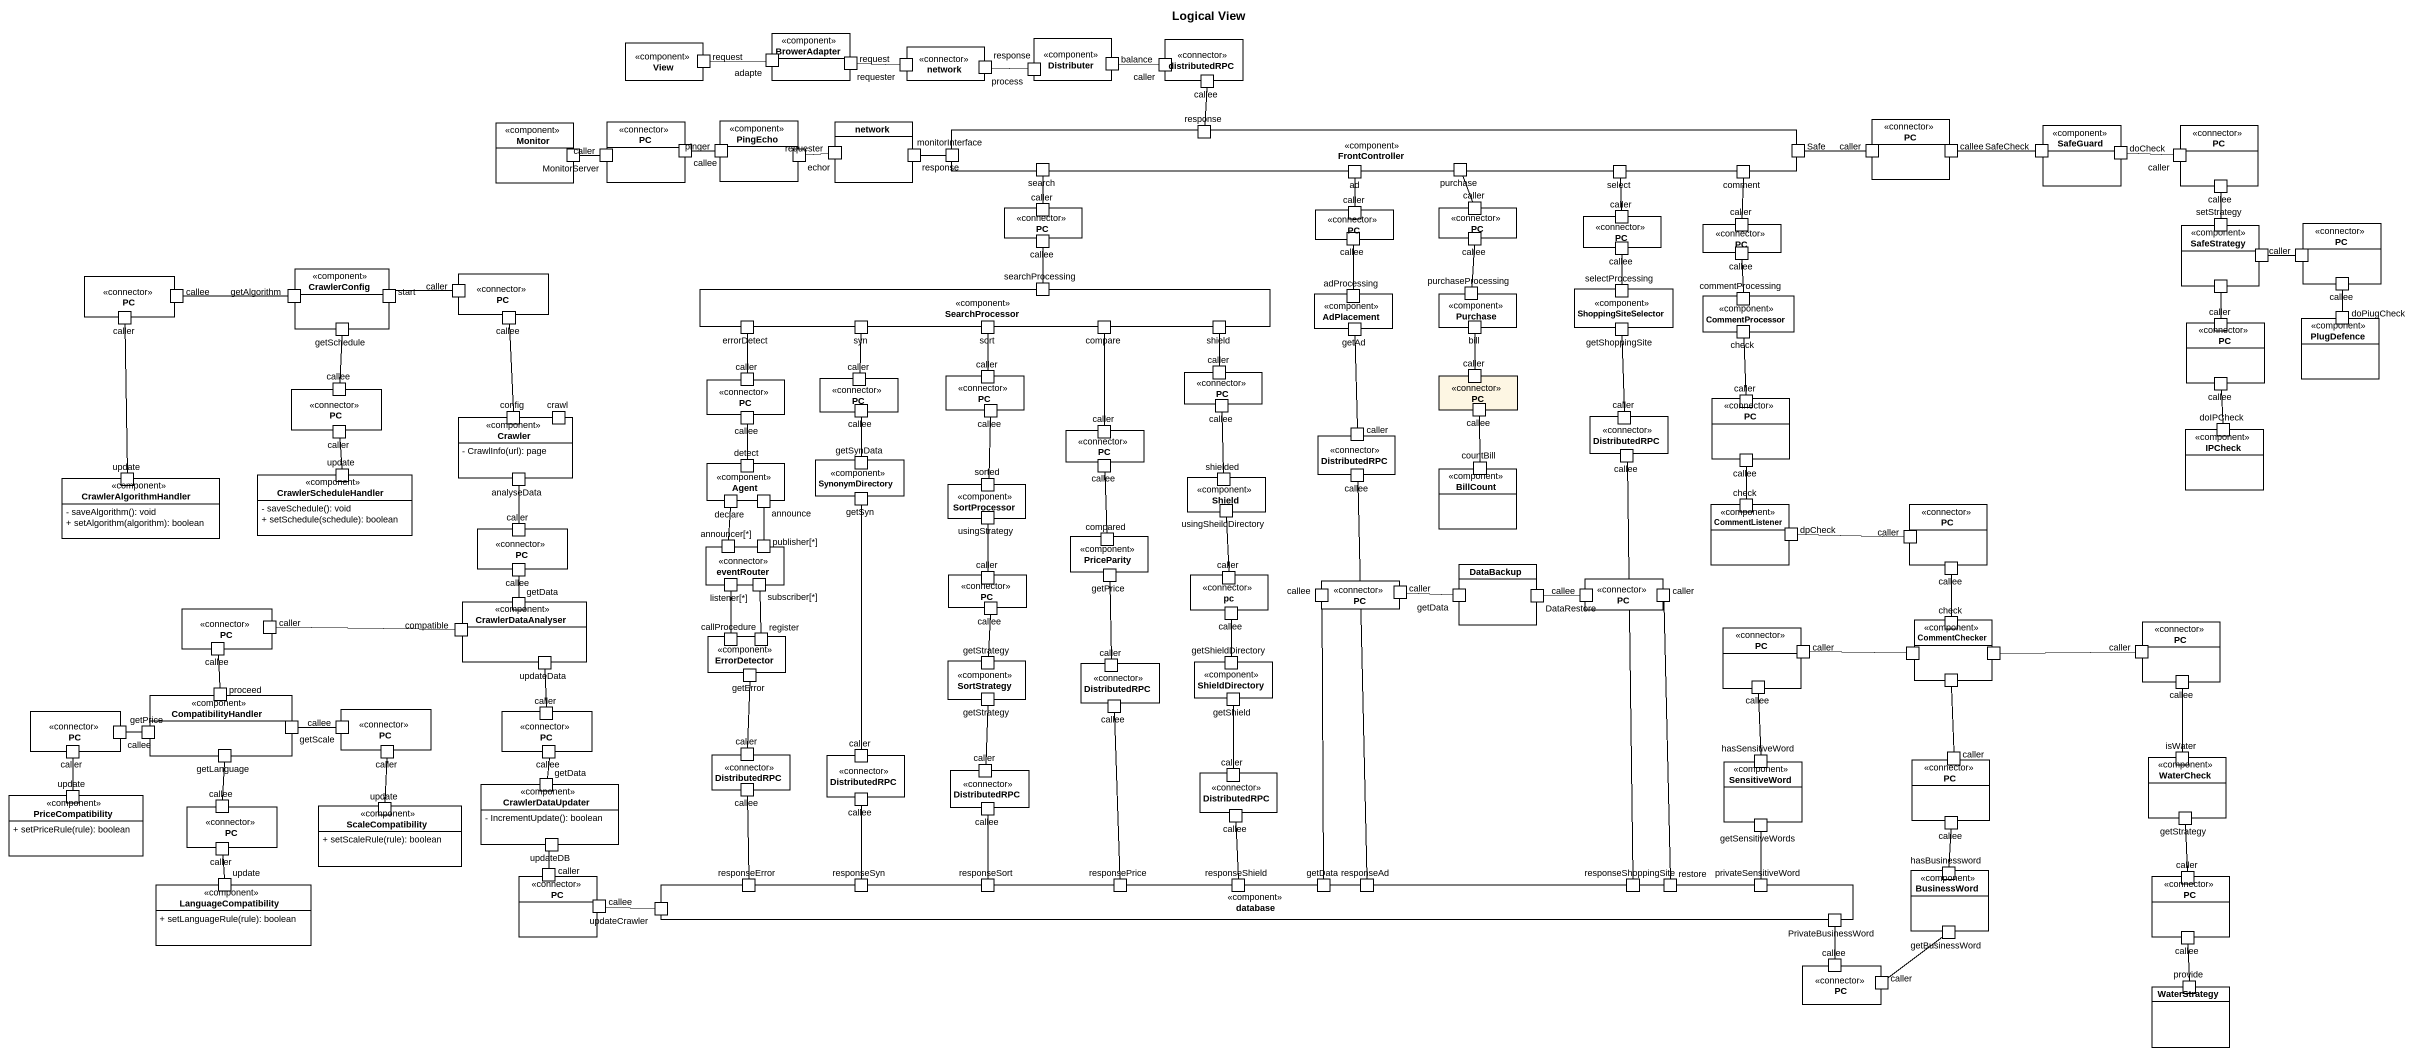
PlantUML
@startuml
title Logical View
allowmixing
hide circle
hide empty members
skinparam classAttributeIconSize 0
rectangle View <<component>> #FFFFFF {
  port request #FFFFFF
}
rectangle BrowerAdapter <<component>> #FFFFFF {
  port adapte #FFFFFF
  port "request" as request_2 #FFFFFF
}
rectangle Distributer <<component>> #FFFFFF {
  port "process" as process_ #FFFFFF
  port balance #FFFFFF
}
rectangle distributedRPC <<connector>> #FFFFFF {
  port caller #FFFFFF
  port callee #FFFFFF
}
rectangle "network" as network_ <<connector>> #FFFFFF {
  port requester #FFFFFF
  port response #FFFFFF
}
rectangle PC <<connector>> #FFFFFF {
  port "caller" as caller_2 #FFFFFF
  port "callee" as callee_2 #FFFFFF
}
rectangle PingEcho <<component>> #FFFFFF {
  port pinger #FFFFFF
  port echor #FFFFFF
}
rectangle "network" as network__2 #FFFFFF {
  port "requester" as requester_2 #FFFFFF
  port "response" as response_2 #FFFFFF
}
rectangle "PC" as PC_2 <<connector>> #FFFFFF {
  port "caller" as caller_3 #FFFFFF
  port "callee" as callee_3 #FFFFFF
}
rectangle Monitor <<component>> #FFFFFF {
  port MonitorServer #FFFFFF
}
rectangle FrontController <<component>> #FFFFFF {
  port monitorInterface #FFFFFF
  port "response" as response_3 #FFFFFF
  port Safe #FFFFFF
  port search #FFFFFF
  port ad #FFFFFF
  port purchase #FFFFFF
  port select #FFFFFF
  port comment #FFFFFF
}
rectangle SafeGuard <<component>> #FFFFFF {
  port SafeCheck #FFFFFF
  port doCheck #FFFFFF
}
rectangle "PC" as PC_3 <<connector>> #FFFFFF {
  port "caller" as caller_4 #FFFFFF
  port "callee" as callee_4 #FFFFFF
}
rectangle "PC" as PC_4 <<connector>> #FFFFFF {
  port "caller" as caller_5 #FFFFFF
  port "callee" as callee_5 #FFFFFF
}
rectangle "PC" as PC_5 <<connector>> #FFFFFF {
  port "callee" as callee_6 #FFFFFF
  port "caller" as caller_6 #FFFFFF
}
rectangle "PC" as PC_6 <<connector>> #FFFFFF {
  port "caller" as caller_7 #FFFFFF
  port "callee" as callee_7 #FFFFFF
}
rectangle "PC" as PC_7 <<connector>> #FFFFFF {
  port "caller" as caller_8 #FFFFFF
  port "callee" as callee_8 #FFFFFF
}
rectangle "PC" as PC_8 <<connector>> #FFFFFF {
  port "caller" as caller_9 #FFFFFF
  port "callee" as callee_9 #FFFFFF
}
rectangle SafeStrategy <<component>> #FFFFFF {
  port setStrategy #FFFFFF
  port " " as port1 #FFFFFF
  port " " as port2 #FFFFFF
}
rectangle "PC" as PC_9 <<connector>> #FFFFFF {
  port "caller" as caller_10 #FFFFFF
  port "callee" as callee_10 #FFFFFF
}
rectangle "PC" as PC_10 <<connector>> #FFFFFF {
  port "caller" as caller_11 #FFFFFF
  port "callee" as callee_11 #FFFFFF
}
rectangle CrawlerConfig <<component>> #FFFFFF {
  port getAlgorithm #FFFFFF
  port "start" as start_ #FFFFFF
  port getSchedule #FFFFFF
}
rectangle "PC" as PC_11 <<connector>> #FFFFFF {
  port "caller" as caller_12 #FFFFFF
  port "callee" as callee_12 #FFFFFF
}
rectangle SearchProcessor <<component>> #FFFFFF {
  port searchProcessing #FFFFFF
  port errorDetect #FFFFFF
  port syn #FFFFFF
  port sort #FFFFFF
  port compare #FFFFFF
  port shield #FFFFFF
}
rectangle AdPlacement <<component>> #FFFFFF {
  port adProcessing #FFFFFF
  port getAd #FFFFFF
}
rectangle Purchase <<component>> #FFFFFF {
  port purchaseProcessing #FFFFFF
  port bill #FFFFFF
}
rectangle ShoppingSiteSelector <<component>> #FFFFFF {
  port selectProcessing #FFFFFF
  port getShoppingSite #FFFFFF
}
rectangle CommentProcessor <<component>> #FFFFFF {
  port commentProcessing #FFFFFF
  port check #FFFFFF
}
rectangle "PC" as PC_12 <<connector>> #FFFFFF {
  port "caller" as caller_13 #FFFFFF
  port "callee" as callee_14 #FFFFFF
}
rectangle PlugDefence <<component>> #FFFFFF {
  port doPiugCheck #FFFFFF
}
rectangle "PC" as PC_13 <<connector>> #FFFFFF {
  port "callee" as callee_13 #FFFFFF
  port "caller" as caller_20 #FFFFFF
}
rectangle "PC" as PC_14 <<connector>> #FFFFFF {
  port "caller" as caller_14 #FFFFFF
  port "callee" as callee_15 #FFFFFF
}
rectangle "PC" as PC_15 <<connector>> #FFFFFF {
  port "caller" as caller_15 #FFFFFF
  port "callee" as callee_16 #FFFFFF
}
rectangle "PC" as PC_16 <<connector>> #FFFFFF {
  port "caller" as caller_16 #FFFFFF
  port "callee" as callee_17 #FFFFFF
}
rectangle "PC" as PC_17 <<connector>> #FFFFFF {
  port "caller" as caller_17 #FFFFFF
  port "callee" as callee_18 #FFFFFF
}
rectangle "PC" as PC_18 <<connector>> {
  port "caller" as caller_18 #FFFFFF
  port "callee" as callee_19 #FFFFFF
}
class Crawler <<component>> #FFFFFF {
  - CrawlInfo(url): page
  -- ports --
  crawl
  config
  analyseData
}
rectangle "PC" as PC_19 <<connector>> #FFFFFF {
  port "caller" as caller_21 #FFFFFF
  port "callee" as callee_20 #FFFFFF
}
rectangle DistributedRPC <<connector>> #FFFFFF {
  port "caller" as caller_23 #FFFFFF
  port "callee" as callee_22 #FFFFFF
}
rectangle "PC" as PC_20 <<connector>> #FFFFFF {
  port "caller" as caller_19 #FFFFFF
  port "callee" as callee_23 #FFFFFF
}
rectangle IPCheck <<component>> #FFFFFF {
  port doIPCheck #FFFFFF
}
rectangle "Agent" as Agent_ <<component>> #FFFFFF {
  port detect #FFFFFF
  port declare #FFFFFF
  port announce #FFFFFF
}
rectangle SynonymDirectory <<component>> #FFFFFF {
  port getSynData #FFFFFF
  port getSyn #FFFFFF
}
rectangle "DistributedRPC" as DistributedRPC_2 <<connector>> #FFFFFF {
  port "caller" as caller_22 #FFFFFF
  port "callee" as callee_21 #FFFFFF
}
rectangle BillCount <<component>> #FFFFFF {
  port countBill #FFFFFF
}
class CrawlerAlgorithmHandler <<component>> #FFFFFF {
  - saveAlgorithm(): void
  + setAlgorithm(algorithm): boolean
  -- ports --
  update
}
class CrawlerScheduleHandler <<component>> #FFFFFF {
  - saveSchedule(): void
  + setSchedule(schedule): boolean
  -- ports --
  update
}
rectangle SortProcessor <<component>> #FFFFFF {
  port sorted #FFFFFF
  port usingStrategy #FFFFFF
}
rectangle Shield <<component>> #FFFFFF {
  port shielded #FFFFFF
  port usingSheildDirectory #FFFFFF
}
rectangle CommentListener <<component>> #FFFFFF {
  port "check" as check_2 #FFFFFF
  port dpCheck #FFFFFF
}
rectangle "PC" as PC_21 <<connector>> #FFFFFF {
  port "caller" as caller_25 #FFFFFF
  port "callee" as callee_27 #FFFFFF
}
rectangle "PC" as PC_22 <<connector>> #FFFFFF {
  port "caller" as caller_24 #FFFFFF
  port "callee" as callee_24 #FFFFFF
}
rectangle eventRouter <<connector>> #FFFFFF {
  port "announcer[*]" as announcer #FFFFFF
  port "publisher[*]" as publisher #FFFFFF
  port "listener[*]" as listener #FFFFFF
  port "subscriber[*]" as subscriber #FFFFFF
}
rectangle PriceParity <<component>> #FFFFFF {
  port compared #FFFFFF
  port getPrice #FFFFFF
}
rectangle "PC" as PC_23 <<connector>> #FFFFFF {
  port "caller" as caller_26 #FFFFFF
  port "callee" as callee_28 #FFFFFF
}
rectangle pc <<connector>> #FFFFFF {
  port "caller" as caller_27 #FFFFFF
  port "callee" as callee_29 #FFFFFF
}
rectangle "PC" as PC_24 <<connector>> #FFFFFF {
  port "callee" as callee_25 #FFFFFF
  port "caller" as caller_28 #FFFFFF
}
rectangle DataBackup #FFFFFF {
  port getData #FFFFFF
  port DataRestore #FFFFFF
}
rectangle "PC" as PC_25 <<connector>> #FFFFFF {
  port "callee" as callee_26 #FFFFFF
  port "caller" as caller_29 #FFFFFF
}
rectangle "PC" as PC_26 <<connector>> #FFFFFF {
  port "caller" as caller_30 #FFFFFF
  port "callee" as callee_30 #FFFFFF
}
rectangle CrawlerDataAnalyser <<component>> #FFFFFF {
  port compatible #FFFFFF
  port "getData" as getData_2 #FFFFFF
  port updateData #FFFFFF
}
rectangle "PC" as PC_27 <<connector>> #FFFFFF {
  port "caller" as caller_32 #FFFFFF
  port "callee" as callee_32 #FFFFFF
}
rectangle CommentChecker <<component>> #FFFFFF {
  port "check" as check_3 #FFFFFF
  port " " as port3 #FFFFFF
  port " " as port4 #FFFFFF
  port " " as port5 #FFFFFF
}
rectangle "PC" as PC_28 <<connector>> #FFFFFF {
  port "caller" as caller_33 #FFFFFF
  port "callee" as callee_33 #FFFFFF
}
rectangle ErrorDetector <<component>> #FFFFFF {
  port callProcedure #FFFFFF
  port getError #FFFFFF
  port register #FFFFFF
}
rectangle SortStrategy <<component>> #FFFFFF {
  port getStrategy #FFFFFF
  port "getStrategy" as getStrategy_2 #FFFFFF
}
rectangle "DistributedRPC" as DistributedRPC_3 <<connector>> #FFFFFF {
  port "caller" as caller_31 #FFFFFF
  port "callee" as callee_31 #FFFFFF
}
rectangle ShieldDirectory <<component>> #FFFFFF {
  port getShieldDirectory #FFFFFF
  port getShield #FFFFFF
}
rectangle CompatibilityHandler <<component>> #FFFFFF {
  port proceed #FFFFFF
  port "getPrice" as getPrice_2 #FFFFFF
  port getScale #FFFFFF
  port getLanguage #FFFFFF
}
rectangle "PC" as PC_29 <<connector>> #FFFFFF {
  port "caller" as caller_35 #FFFFFF
  port "callee" as callee_34 #FFFFFF
}
rectangle "PC" as PC_30 <<connector>> #FFFFFF {
  port "callee" as callee_35 #FFFFFF
  port "caller" as caller_36 #FFFFFF
}
rectangle "PC" as PC_31 <<connector>> #FFFFFF {
  port "caller" as caller_34 #FFFFFF
  port "callee" as callee_36 #FFFFFF
}
class CrawlerDataUpdater <<component>> #FFFFFF {
  - IncrementUpdate(): boolean
  -- ports --
  updateDB
  getData
}
rectangle "DistributedRPC" as DistributedRPC_4 <<connector>> #FFFFFF {
  port "caller" as caller_37 #FFFFFF
  port "callee" as callee_37 #FFFFFF
}
rectangle "DistributedRPC" as DistributedRPC_5 <<connector>> #FFFFFF {
  port "caller" as caller_38 #FFFFFF
  port "callee" as callee_39 #FFFFFF
}
rectangle "DistributedRPC" as DistributedRPC_6 <<connector>> #FFFFFF {
  port "caller" as caller_39 #FFFFFF
  port "callee" as callee_40 #FFFFFF
}
rectangle "DistributedRPC" as DistributedRPC_7 <<connector>> #FFFFFF {
  port "caller" as caller_40 #FFFFFF
  port "callee" as callee_41 #FFFFFF
}
rectangle SensitiveWord <<component>> #FFFFFF {
  port hasSensitiveWord #FFFFFF
  port getSensitiveWords #FFFFFF
}
rectangle "PC" as PC_32 <<connector>> #FFFFFF {
  port "caller" as caller_41 #FFFFFF
  port "callee" as callee_42 #FFFFFF
}
rectangle WaterCheck <<component>> #FFFFFF {
  port isWater #FFFFFF
  port "getStrategy" as getStrategy_3 #FFFFFF
}
class PriceCompatibility <<component>> #FFFFFF {
  + setPriceRule(rule): boolean
  -- ports --
  update
}
rectangle "PC" as PC_33 <<connector>> #FFFFFF {
  port "callee" as callee_38 #FFFFFF
  port "caller" as caller_42 #FFFFFF
}
class ScaleCompatibility <<component>> #FFFFFF {
  + setScaleRule(rule): boolean
  -- ports --
  update
}
class LanguageCompatibility <<component>> #FFFFFF {
  + setLanguageRule(rule): boolean
  -- ports --
  update
}
rectangle "PC" as PC_34 <<connector>> #FFFFFF {
  port "caller" as caller_43 #FFFFFF
  port "callee" as callee_43 #FFFFFF
}
rectangle "database" as database_ <<component>> #FFFFFF {
  port updateCrawler #FFFFFF
  port responseError #FFFFFF
  port responseSyn #FFFFFF
  port responseSort #FFFFFF
  port responsePrice #FFFFFF
  port responseShield #FFFFFF
  port "getData" as getData_4 #FFFFFF
  port responseAd #FFFFFF
  port responseShoppingSite #FFFFFF
  port "restore" as restore_ #FFFFFF
  port privateSensitiveWord #FFFFFF
  port PrivateBusinessWord #FFFFFF
}
rectangle BusinessWord <<component>> #FFFFFF {
  port hasBusinessword #FFFFFF
  port getBusinessWord #FFFFFF
}
rectangle "PC" as PC_35 <<connector>> #FFFFFF {
  port "caller" as caller_44 #FFFFFF
  port "callee" as callee_44 #FFFFFF
}
rectangle "PC" as PC_36 <<connector>> #FFFFFF {
  port "callee" as callee_45 #FFFFFF
  port "caller" as caller_45 #FFFFFF
}
rectangle WaterStrategy #FFFFFF {
  port provide #FFFFFF
}
request -right- adapte
request_2 -right- requester
response -right- process_
balance -right- caller
callee -- response_3
MonitorServer -right- caller_2
callee_2 -right- pinger
echor -right- requester_2
response_2 -right- monitorInterface
Safe -right- caller_3
callee_3 -right- SafeCheck
doCheck -right- caller_4
search -- caller_5
ad -- caller_6
purchase -- caller_7
select -- caller_8
comment -- caller_9
callee_4 -- setStrategy
callee_5 -- searchProcessing
callee_6 -- adProcessing
callee_7 -- purchaseProcessing
callee_8 -- selectProcessing
callee_9 -- commentProcessing
port1 -right- caller_10
callee_10 -- doPiugCheck
caller_11 -- CrawlerAlgorithmHandler::update
getAlgorithm -left- callee_11
caller_12 -left- start_
callee_12 -- Crawler::config
port2 -- caller_13
getSchedule -- callee_13
errorDetect -- caller_14
syn -- caller_15
sort -- caller_16
compare -- caller_21
shield -- caller_17
getAd -- caller_22
bill -- caller_18
getShoppingSite -- caller_23
check -- caller_19
callee_14 -- doIPCheck
caller_20 -- CrawlerScheduleHandler::update
callee_15 -- detect
callee_16 -- getSynData
callee_17 -- sorted
callee_18 -- shielded
callee_19 -- countBill
Crawler::analyseData -- caller_24
callee_20 -- compared
callee_21 -- responseAd
callee_22 -- responseShoppingSite
callee_23 -- check_2
declare -- announcer
announce -- publisher
getSyn -- caller_38
usingStrategy -- caller_26
usingSheildDirectory -- caller_27
dpCheck -right- caller_25
callee_24 -- getData_2
listener -- callProcedure
subscriber -- register
getPrice -- caller_31
callee_25 -- getData_4
caller_28 -right- getData
DataRestore -right- callee_26
caller_29 -- restore_
callee_27 -- check_3
compatible -left- caller_30
callee_28 -- getStrategy
callee_29 -- getShieldDirectory
callee_30 -- proceed
updateData -- caller_34
getError -- caller_37
port3 -left- caller_32
port4 -right- caller_33
getStrategy_2 -- caller_39
callee_31 -- responsePrice
getShield -- caller_40
callee_32 -- hasSensitiveWord
port5 -- caller_41
callee_33 -- isWater
caller_35 -- PriceCompatibility::update
getPrice_2 -left- callee_34
getScale -right- callee_35
caller_36 -- ScaleCompatibility::update
callee_36 -- CrawlerDataUpdater::getData
getLanguage -- callee_38
callee_37 -- responseError
callee_39 -- responseSyn
callee_40 -- responseSort
callee_41 -- responseShield
getSensitiveWords -- privateSensitiveWord
callee_42 -- hasBusinessword
getStrategy_3 -- caller_44
caller_42 -- LanguageCompatibility::update
CrawlerDataUpdater::updateDB -- caller_43
callee_43 -right- updateCrawler
PrivateBusinessWord -- callee_45
getBusinessWord -- caller_45
callee_44 -- provide
@enduml
